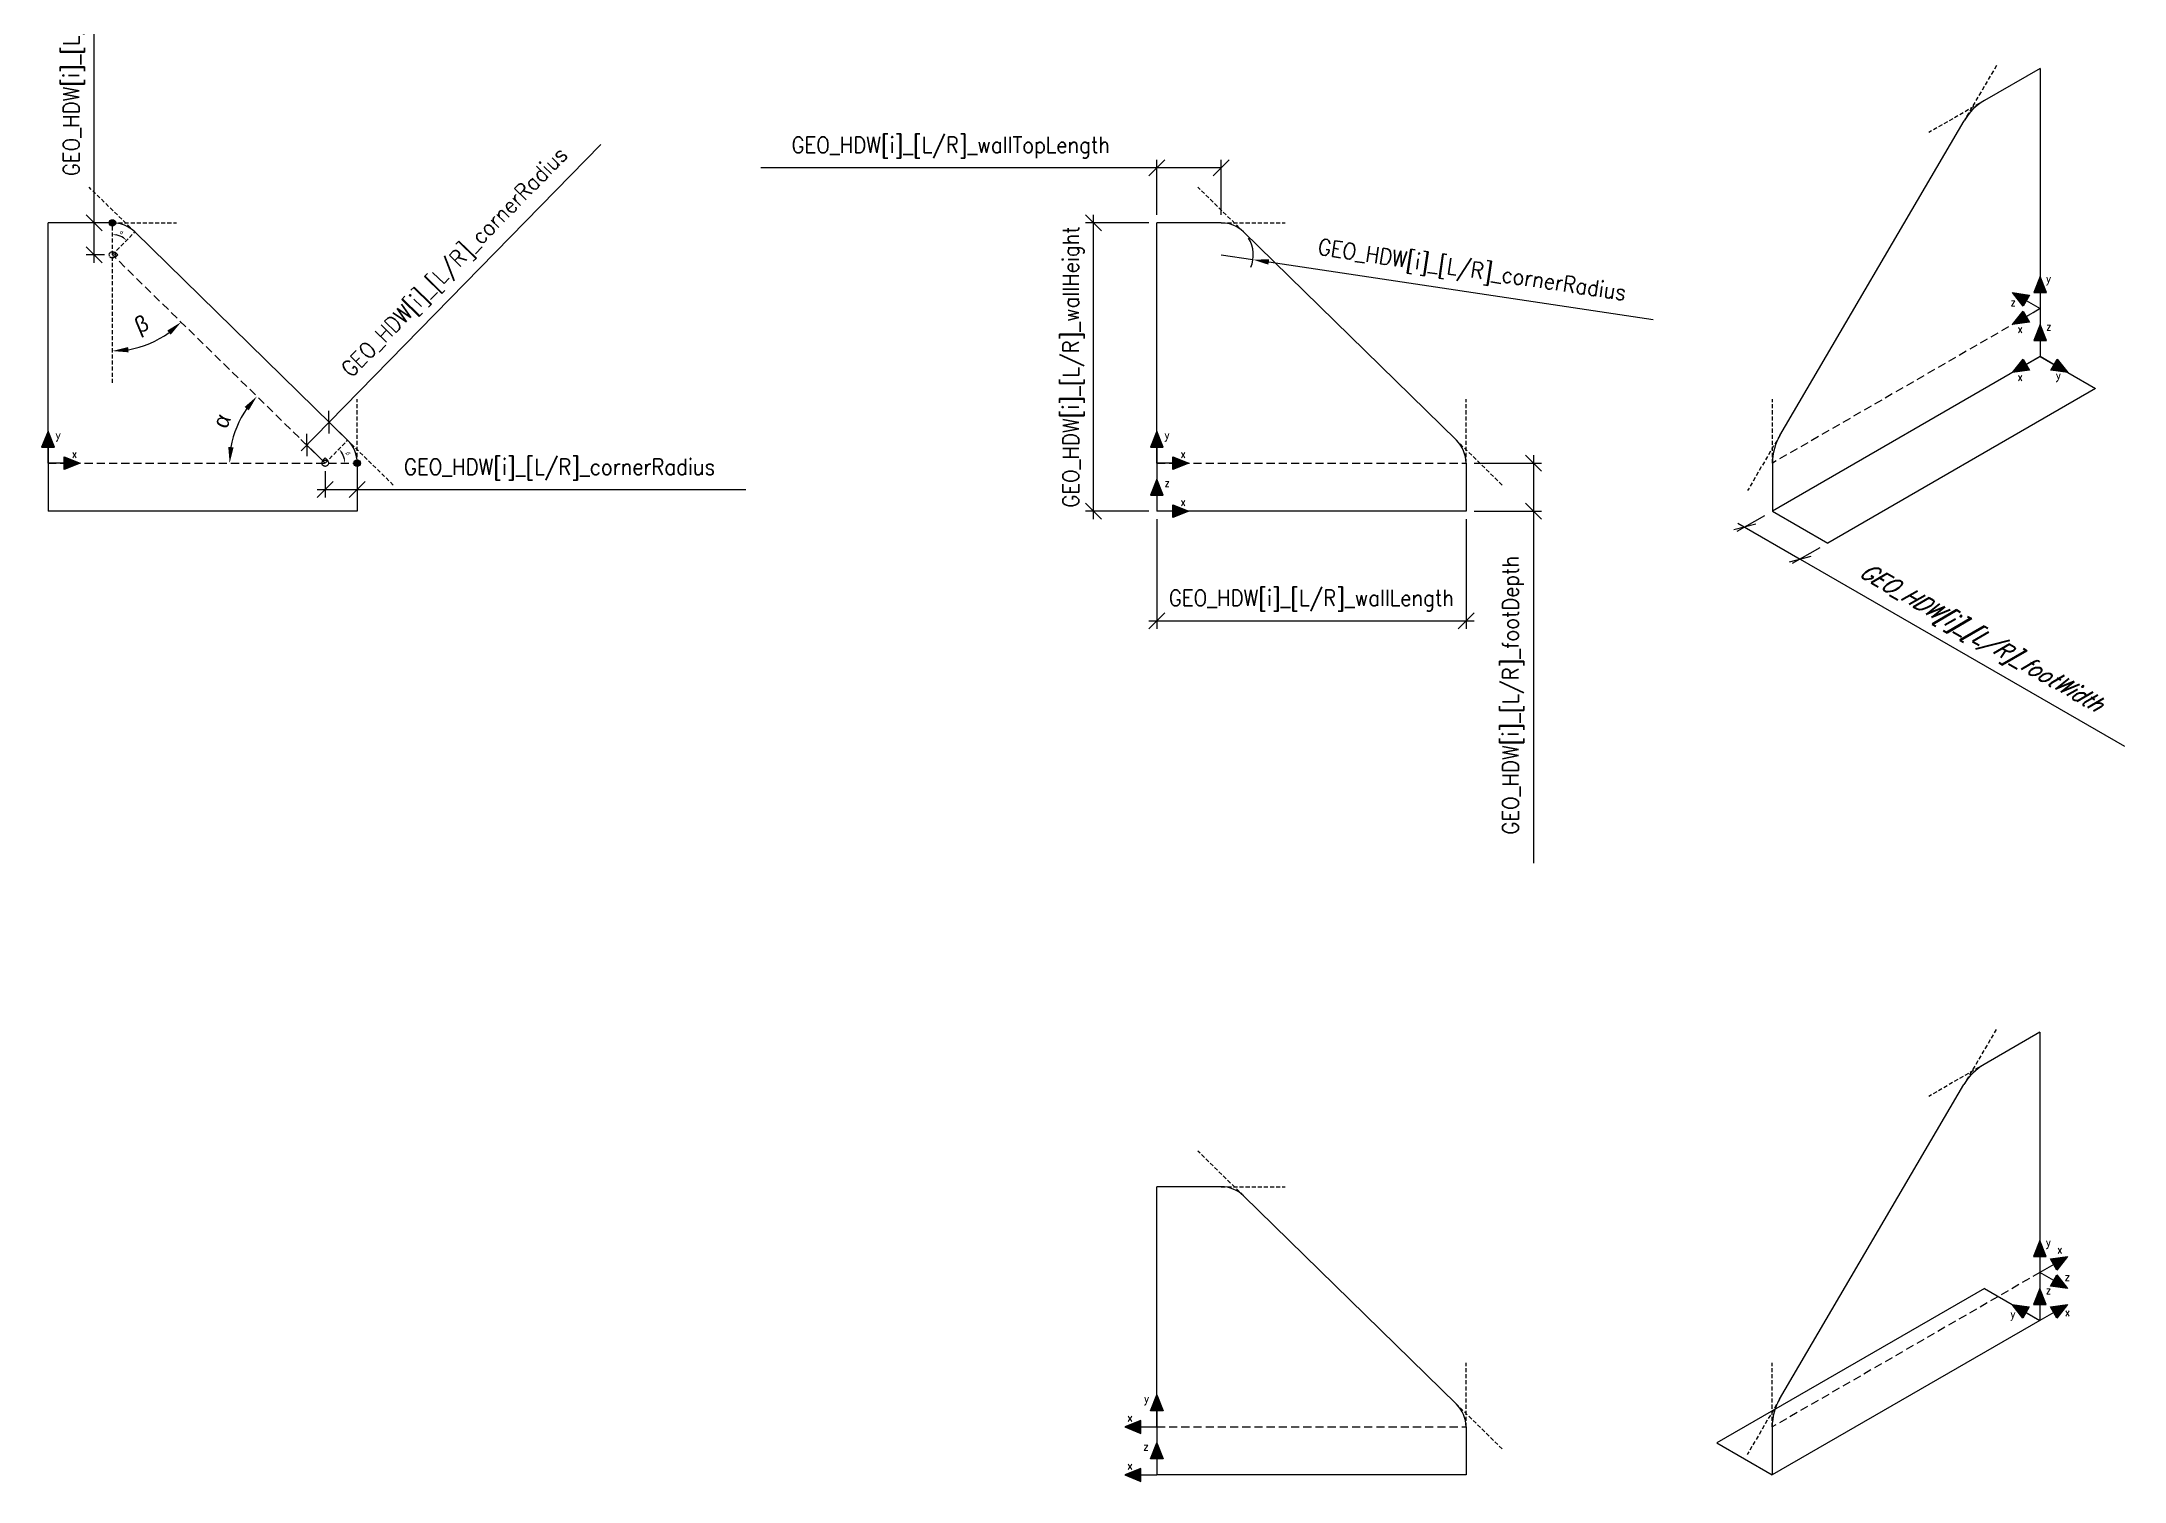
# Model space of a CAD drawing. Header units: millimetres. Extents: x 9422 to 64287, y -8120 to 6483.
# Drawn here: x 22040 to 28548, y -7898 to -3397 of the extents above; entities that cross this region are included whole.
import ezdxf
from ezdxf.enums import TextEntityAlignment as Align

# ---------------------------------------------------------------- set-up
doc = ezdxf.new("R2010")
doc.units = ezdxf.units.MM
doc.linetypes.add('DASHED', pattern=[19.049999999999997, 12.7, -6.35])
for name, color, linetype in [('02', 2, 'Continuous'), ('04', 4, 'Continuous'), ('07', 7, 'Continuous'), ('08', 8, 'Continuous'), ('Dimension_03', 3, 'Continuous'), ('Green_04_0.3mm', 106, 'Continuous')]:
    doc.layers.add(name, color=color, linetype=linetype)
doc.styles.add('Color', font='romans.shx', dxfattribs={"width": 0.9, "height": 100})
doc.styles.add('Romans', font='romans.shx', dxfattribs={"width": 0.9, "height": 50})
doc.dimstyles.new('C 1-25 (1-25)', dxfattribs={"dimscale": 25, "dimtxt": 0.18, "dimasz": 2, "dimexe": 1, "dimexo": 1, "dimgap": 1, "dimtad": 1, "dimdec": 0, "dimlfac": 0.1, "dimzin": 0, "dimdsep": 46, "dimtxsty": 'Romans', "dimblk1": 'OBLIQUE', "dimblk2": 'OBLIQUE', "dimsah": 1, "dimcen": 2, "dimdle": 1, "dimclrd": 7, "dimclre": 7, "dimclrt": 3, "dimazin": 2, "dimtfac": 1, "dimtdec": 0, "dimtmove": 0, "dimatfit": 3, "dimfxl": 1, "dimfrac": 1, "dimarcsym": 0})

# ---------------------------------------------------------------- blocks, each defined once
blk = doc.blocks.new('_Oblique')
at = {"color": 0, "linetype": 'ByBlock', "lineweight": -2}
blk.add_line((-0.5, -0.5), (0.5, 0.5), dxfattribs=at)
blk = doc.blocks.new('*D11')
at = {"layer": 'Defpoints', "color": 0, "transparency": 16777216}
for p in [(25524.94569608121, -4864.768357204098), (26490.87152237028, -4864.768357204098), (26490.87152237028, -5207.674640311398)]:
    blk.add_point(p, dxfattribs=at)
at = {"layer": 'Dimension_03', "color": 7, "linetype": 'ByBlock', "lineweight": -2, "transparency": 16777216}
for p, q in [((25524.94569608121, -4889.768357204098), (25524.94569608121, -5232.674640311398)), ((26490.87152237028, -4889.768357204098), (26490.87152237028, -5232.674640311398)), ((25499.94569608121, -5207.674640311398), (26515.87152237028, -5207.674640311398))]:
    blk.add_line(p, q, dxfattribs=at)
at = {"layer": 'Dimension_03', "color": 7, "lineweight": -2, "transparency": 16777216, "xscale": 50, "yscale": 50, "zscale": 50, "rotation": 180}
blk.add_blockref('_Oblique', (25524.94569608121, -5207.674640311398), dxfattribs=at)
at = {"layer": 'Dimension_03', "color": 7, "lineweight": -2, "transparency": 16777216, "xscale": 50, "yscale": 50, "zscale": 50}
blk.add_blockref('_Oblique', (26490.87152237028, -5207.674640311398), dxfattribs=at)
at = {"layer": 'Dimension_03', "color": 3, "transparency": 16777216, "insert": (26007.90860922575, -5144.579402216159), "char_height": 50, "attachment_point": 5, "style": 'Romans'}
blk.add_mtext('GEO_HDW{\\C7;[i]}_{\\C7;[L/R]}_wallLength', dxfattribs=at)
blk = doc.blocks.new('*D12')
at = {"layer": 'Defpoints', "color": 0, "transparency": 16777216}
for p in [(25725.9851120852, -3791.675734200766), (25524.94569608121, -3963.706869788472), (25725.9851120852, -3963.706869788472)]:
    blk.add_point(p, dxfattribs=at)
at = {"layer": 'Dimension_03', "color": 7, "linetype": 'ByBlock', "lineweight": -2, "transparency": 16777216}
for p, q in [((25524.94569608121, -3938.706869788472), (25524.94569608121, -3766.675734200766)), ((25725.9851120852, -3938.706869788472), (25725.9851120852, -3766.675734200766)), ((25524.94569608121, -3791.675734200766), (24287.08855322406, -3791.675734200766)), ((25725.9851120852, -3791.675734200766), (25499.94569608121, -3791.675734200766))]:
    blk.add_line(p, q, dxfattribs=at)
at = {"layer": 'Dimension_03', "color": 7, "lineweight": -2, "transparency": 16777216, "xscale": 50, "yscale": 50, "zscale": 50, "rotation": 180}
blk.add_blockref('_Oblique', (25524.94569608121, -3791.675734200766), dxfattribs=at)
at = {"layer": 'Dimension_03', "color": 7, "lineweight": -2, "transparency": 16777216, "xscale": 50, "yscale": 50, "zscale": 50}
blk.add_blockref('_Oblique', (25725.9851120852, -3791.675734200766), dxfattribs=at)
at = {"layer": 'Dimension_03', "color": 3, "transparency": 16777216, "insert": (24881.01712465263, -3728.580496105528), "char_height": 50, "attachment_point": 5, "style": 'Romans'}
blk.add_mtext('GEO_HDW{\\C7;[i]}_{\\C7;[L/R]}_wallTopLength', dxfattribs=at)
blk = doc.blocks.new('*D13')
at = {"layer": 'Defpoints', "color": 0, "transparency": 16777216}
for p in [(25327.03215933772, -3963.706869788472), (25524.94569608121, -3963.706869788472), (25524.94569608121, -4864.768357204098)]:
    blk.add_point(p, dxfattribs=at)
at = {"layer": 'Dimension_03', "color": 7, "linetype": 'ByBlock', "lineweight": -2, "transparency": 16777216}
for p, q in [((25499.94569608121, -3963.706869788472), (25302.03215933772, -3963.706869788472)), ((25327.03215933772, -4889.768357204098), (25327.03215933772, -3938.706869788472)), ((25499.94569608121, -4864.768357204098), (25302.03215933772, -4864.768357204098))]:
    blk.add_line(p, q, dxfattribs=at)
at = {"layer": 'Dimension_03', "color": 7, "lineweight": -2, "transparency": 16777216, "xscale": 50, "yscale": 50, "zscale": 50}
for p, rotation in [((25327.03215933772, -3963.706869788472), 90), ((25327.03215933772, -4864.768357204098), 270)]:
    blk.add_blockref('_Oblique', p, dxfattribs=dict(at, rotation=rotation))
at = {"layer": 'Dimension_03', "color": 3, "transparency": 16777216, "insert": (25263.93692124249, -4414.237613496281), "char_height": 50, "attachment_point": 5, "rotation": 90, "style": 'Romans'}
blk.add_mtext('GEO_HDW{\\C7;[i]}_{\\C7;[L/R]}_wallHeight', dxfattribs=at)
blk = doc.blocks.new('*D14')
at = {"layer": 'Defpoints', "color": 0, "transparency": 16777216}
for p in [(26490.87152237028, -4714.768357204098), (26490.87152237028, -4864.768357204098), (26701.38278818115, -4864.768357204099)]:
    blk.add_point(p, dxfattribs=at)
at = {"layer": 'Dimension_03', "color": 7, "linetype": 'ByBlock', "lineweight": -2, "transparency": 16777216}
for p, q in [((26515.87152237028, -4714.768357204098), (26726.38278818115, -4714.768357204099)), ((26701.38278818115, -4689.768357204099), (26701.38278818115, -4864.768357204099)), ((26515.87152237028, -4864.768357204098), (26726.38278818115, -4864.768357204099)), ((26701.38278818115, -4864.768357204099), (26701.38278818115, -5965.482642918384))]:
    blk.add_line(p, q, dxfattribs=at)
at = {"layer": 'Dimension_03', "color": 7, "lineweight": -2, "transparency": 16777216, "xscale": 50, "yscale": 50, "zscale": 50}
for p, rotation in [((26701.38278818115, -4714.768357204099), 90), ((26701.38278818115, -4864.768357204099), 270)]:
    blk.add_blockref('_Oblique', p, dxfattribs=dict(at, rotation=rotation))
at = {"layer": 'Dimension_03', "color": 3, "transparency": 16777216, "insert": (26638.28755008592, -5440.125500061237), "char_height": 50, "attachment_point": 5, "rotation": 90, "style": 'Romans'}
blk.add_mtext('GEO_HDW{\\C7;[i]}_{\\C7;[L/R]}_footDepth', dxfattribs=at)
blk = doc.blocks.new('*D15')
at = {"layer": 'Defpoints', "color": 0, "transparency": 16777216}
for p in [(27447.98547434103, -4864.768357204101), (27621.19055509839, -4964.76835720328), (27535.12580254674, -5014.457865256172)]:
    blk.add_point(p, dxfattribs=at)
at = {"layer": 'Dimension_03', "color": 7, "linetype": 'ByBlock', "lineweight": -2, "transparency": 16777216}
for p, q in [((27422.98547434082, -4879.202113933799), (27336.92072178918, -4928.89162198669)), ((27340.27008669472, -4901.957865257093), (27535.12580254674, -5014.457865256172)), ((27596.19055509819, -4979.202113932981), (27510.12580254654, -5028.891621985871)), ((27535.12580254674, -5014.457865256172), (28547.68553326718, -5599.059498351828))]:
    blk.add_line(p, q, dxfattribs=at)
at = {"layer": 'Dimension_03', "color": 7, "lineweight": -2, "transparency": 16777216, "xscale": 50, "yscale": 50, "zscale": 50}
for p, rotation in [((27361.92072178939, -4914.457865256989), 150.00000000027), ((27535.12580254674, -5014.457865256172), 330.0000000002701)]:
    blk.add_blockref('_Oblique', p, dxfattribs=dict(at, rotation=rotation))
at = {"layer": 'Dimension_03', "color": 3, "transparency": 16777216, "insert": (28094.60392204899, -5264.616602755446), "char_height": 50, "attachment_point": 5, "rotation": 330.00000000027006, "style": 'Romans'}
blk.add_mtext('{\\Q30;GEO_HDW\\C7;[i]\\C3;_\\C7;[L/R]\\C3;_footWidth}', dxfattribs=at)
blk = doc.blocks.new('*D16')
at = {"layer": 'Defpoints', "color": 0, "transparency": 16777216}
for p in [(25725.98511208517, -4063.706869788464), (25824.86908437125, -4078.605192678204)]:
    blk.add_point(p, dxfattribs=at)
at = {"layer": 'Dimension_03', "color": 7, "linetype": 'ByBlock', "lineweight": -2, "transparency": 16777216}
for p, q in [((25725.98511208517, -4063.706869788464), (25824.86908437125, -4078.605192678204)), ((27075.04501970234, -4266.962560641328), (25874.31107051429, -4086.054354123074))]:
    blk.add_line(p, q, dxfattribs=at)
blk.add_arc((25725.98511208517, -4063.706869788464), 100.0000000000109, 337.1080473292679, 31.27796390117516, dxfattribs=at)
at = {"layer": 'Dimension_03', "color": 7, "transparency": 16777216}
blk.add_solid([(25875.55259742177, -4077.814023099234), (25873.06954360681, -4094.294685146913), (25824.86908437125, -4078.605192678204)], dxfattribs=at)
at = {"layer": 'Dimension_03', "color": 3, "transparency": 16777216, "insert": (26508.79917047931, -4117.841960352709), "char_height": 50, "attachment_point": 5, "rotation": 351.43199220753695, "style": 'Romans'}
blk.add_mtext('GEO_HDW{\\C7;[i]}_{\\C7;[L/R]}_cornerRadius', dxfattribs=at)
blk = doc.blocks.new('*D23')
at = {"layer": 'Defpoints', "color": 0, "transparency": 16777216}
for p in [(22204.57745257085, -3963.706869788472), (22261.47527717624, -3963.706869788472), (22261.47527717624, -4063.706869788472)]:
    blk.add_point(p, dxfattribs=at)
at = {"layer": 'Dimension_03', "color": 7, "linetype": 'ByBlock', "lineweight": -2, "transparency": 16777216}
for p, q in [((22204.57745257085, -3963.706869788472), (22204.57745257085, -2749.421155502758)), ((22236.47527717624, -3963.706869788472), (22179.57745257085, -3963.706869788472)), ((22204.57745257085, -4088.706869788472), (22204.57745257085, -3963.706869788472)), ((22236.47527717624, -4063.706869788472), (22179.57745257085, -4063.706869788472))]:
    blk.add_line(p, q, dxfattribs=at)
at = {"layer": 'Dimension_03', "color": 7, "lineweight": -2, "transparency": 16777216, "xscale": 50, "yscale": 50, "zscale": 50}
for p, rotation in [((22204.57745257085, -3963.706869788472), 90), ((22204.57745257085, -4063.706869788472), 270)]:
    blk.add_blockref('_Oblique', p, dxfattribs=dict(at, rotation=rotation))
at = {"layer": 'Dimension_03', "color": 3, "transparency": 16777216, "insert": (22141.48221447561, -3331.564012645611), "char_height": 50, "attachment_point": 5, "rotation": 90, "style": 'Romans'}
blk.add_mtext('GEO_HDW{\\C7;[i]}_{\\C7;[L/R]}_cornerRadius', dxfattribs=at)
blk = doc.blocks.new('*D24')
at = {"layer": 'Defpoints', "color": 0, "transparency": 16777216}
for p in [(22938.44144549015, -4586.638143469547), (22996.32564124481, -4643.318758388001), (22926.36168746131, -4714.768357204097)]:
    blk.add_point(p, dxfattribs=at)
at = {"layer": 'Dimension_03', "color": 7, "linetype": 'ByBlock', "lineweight": -2, "transparency": 16777216}
for p, q in [((22938.44144549015, -4586.638143469547), (23788.00374143255, -3719.035872131206)), ((22850.98650326078, -4675.950141989671), (22938.44144549015, -4586.638143469547)), ((22978.46324154078, -4625.827769942127), (22920.57904578613, -4569.147155023675)), ((22908.49928775729, -4697.277368758225), (22850.61509200263, -4640.596753839774))]:
    blk.add_line(p, q, dxfattribs=at)
at = {"layer": 'Dimension_03', "color": 7, "lineweight": -2, "transparency": 16777216, "xscale": 50, "yscale": 50, "zscale": 50}
for p, rotation in [((22938.44144549015, -4586.638143469547), 45.60190877945308), ((22868.47749170666, -4658.087742285647), 225.6019087794531)]:
    blk.add_blockref('_Oblique', p, dxfattribs=dict(at, rotation=rotation))
at = {"layer": 'Dimension_03', "color": 3, "transparency": 16777216, "insert": (23335.63228741612, -4090.830684875817), "char_height": 50, "attachment_point": 5, "rotation": 45.601908779453076, "style": 'Romans'}
blk.add_mtext('GEO_HDW{\\C7;[i]}_{\\C7;[L/R]}_cornerRadius', dxfattribs=at)
blk = doc.blocks.new('*D25')
at = {"layer": 'Defpoints', "color": 0, "transparency": 16777216}
for p in [(22261.47527717624, -4063.706869788473), (22666.65574698824, -4567.242478653203), (22060.43586117223, -4714.768357204097), (22926.36168746131, -4714.768357204098), (23026.36168746131, -4714.768357204096)]:
    blk.add_point(p, dxfattribs=at)
at = {"layer": 'Dimension_03', "color": 7, "linetype": 'ByBlock', "lineweight": -2, "transparency": 16777216}
blk.add_arc((22926.36168746131, -4714.768357204095), 298.6822062982931, 145.204571930356, 170.3973368490959, dxfattribs=at)
at = {"layer": 'Dimension_03', "color": 7, "transparency": 16777216}
for points in [[(22674.66418461174, -4539.014437541347), (22687.50667279456, -4549.637444415666), (22712.95444932611, -4505.79847643004)], [(22640.16862222423, -4665.641319841789), (22623.56044031963, -4664.246303138818), (22627.67948116301, -4714.768357204097)]]:
    blk.add_solid(points, dxfattribs=at)
at = {"layer": 'Dimension_03', "color": 3, "transparency": 16777216, "insert": (22602.99086335208, -4582.809451793204), "char_height": 50, "attachment_point": 5, "rotation": 67.80095438972593, "style": 'Romans'}
blk.add_mtext('{\\fSymbol|b0|i0|c2|p18;\\W1;a}', dxfattribs=at)
blk = doc.blocks.new('*D26')
at = {"layer": 'Defpoints', "color": 0, "transparency": 16777216}
for p in [(22261.47527717624, -3963.706869788472), (22261.47527717624, -4063.706869788472), (22340.27477120791, -4353.724461410431), (22261.47527717624, -4463.706869788475), (22926.36168746131, -4714.768357204098)]:
    blk.add_point(p, dxfattribs=at)
at = {"layer": 'Dimension_03', "color": 7, "linetype": 'ByBlock', "lineweight": -2, "transparency": 16777216}
blk.add_arc((22261.47527717624, -4063.706869788472), 300.5321342383338, 279.543416415066, 306.0584923643856, dxfattribs=at)
at = {"layer": 'Dimension_03', "color": 7, "transparency": 16777216}
for points in [[(22432.92325871807, -4300.356588426722), (22443.82025079893, -4312.967430641546), (22476.20428140298, -4273.971033291525)], [(22311.9951948406, -4368.384165498932), (22310.60876517403, -4351.775264555239), (22261.47527717624, -4364.239004026806)]]:
    blk.add_solid(points, dxfattribs=at)
at = {"layer": 'Dimension_03', "color": 3, "transparency": 16777216, "insert": (22355.23235916839, -4286.73575468963), "char_height": 50, "attachment_point": 5, "rotation": 22.80095438972595, "style": 'Romans'}
blk.add_mtext('{\\fSymbol|b0|i0|c2|p18;\\W1;b}', dxfattribs=at)
blk = doc.blocks.new('*D27')
at = {"layer": 'Defpoints', "color": 0, "transparency": 16777216}
for p in [(22926.36168746131, -4714.768357204098), (23026.36168746131, -4714.768357204098), (23026.36168746131, -4797.580950214084)]:
    blk.add_point(p, dxfattribs=at)
at = {"layer": 'Dimension_03', "color": 7, "linetype": 'ByBlock', "lineweight": -2, "transparency": 16777216}
for p, q in [((22926.36168746131, -4739.768357204098), (22926.36168746131, -4822.580950214084)), ((23026.36168746131, -4739.768357204098), (23026.36168746131, -4822.580950214084)), ((22901.36168746131, -4797.580950214084), (23026.36168746131, -4797.580950214084)), ((23026.36168746131, -4797.580950214084), (24240.64740174703, -4797.580950214084))]:
    blk.add_line(p, q, dxfattribs=at)
at = {"layer": 'Dimension_03', "color": 7, "lineweight": -2, "transparency": 16777216, "xscale": 50, "yscale": 50, "zscale": 50, "rotation": 180}
blk.add_blockref('_Oblique', (22926.36168746131, -4797.580950214084), dxfattribs=at)
at = {"layer": 'Dimension_03', "color": 7, "lineweight": -2, "transparency": 16777216, "xscale": 50, "yscale": 50, "zscale": 50}
blk.add_blockref('_Oblique', (23026.36168746131, -4797.580950214084), dxfattribs=at)
at = {"layer": 'Dimension_03', "color": 3, "transparency": 16777216, "insert": (23658.50454460417, -4734.485712118845), "char_height": 50, "attachment_point": 5, "style": 'Romans'}
blk.add_mtext('GEO_HDW{\\C7;[i]}_{\\C7;[L/R]}_cornerRadius', dxfattribs=at)
blk = doc.blocks.new('*D28')
at = {"layer": 'Defpoints', "color": 0, "transparency": 16777216}
for p in [(22996.32564124481, -4643.318758387997), (22060.43586117225, -4714.768357204098), (22926.36168746132, -4714.768357204098), (22985.56557605335, -4698.682310700267), (23026.36168746131, -4714.768357204099)]:
    blk.add_point(p, dxfattribs=at)
at = {"layer": 'Dimension_03', "color": 7, "linetype": 'ByBlock', "lineweight": -2, "transparency": 16777216}
blk.add_arc((22926.36168746132, -4714.768357204098), 61.35031635241165, 11.6941839427346, 33.90772483671996, dxfattribs=at)
at = {"layer": 'Dimension_03', "color": 7, "transparency": 16777216}
for points in [[(22975.67694806805, -4681.875952441948), (22978.88023170245, -4679.211353960245), (22969.28479444014, -4670.933802297892)], [(22988.5110736507, -4702.121153356076), (22984.36608484394, -4702.545628211544), (22987.71200381373, -4714.768357204097)]]:
    blk.add_solid(points, dxfattribs=at)
at = {"layer": 'Dimension_03', "color": 3, "transparency": 16777216, "insert": (22996.42255631579, -4685.316106530197), "char_height": 50, "attachment_point": 5, "rotation": 292.80095438972654, "style": 'Romans'}
blk.add_mtext('{\\fSymbol|b0|i0|c2|p18;\\H0.25x;\\W1;b}', dxfattribs=at)
blk = doc.blocks.new('*D30')
at = {"layer": 'Defpoints', "color": 0, "transparency": 16777216}
for p in [(22261.47527717623, -3963.706869788471), (22292.81487924589, -4008.536340322727), (22331.43923095973, -3992.257270972374), (22261.47527717623, -4063.70686978847), (22261.47527717623, -4463.70686978847)]:
    blk.add_point(p, dxfattribs=at)
at = {"layer": 'Dimension_03', "color": 7, "linetype": 'ByBlock', "lineweight": -2, "transparency": 16777216}
blk.add_arc((22261.47527717623, -4063.706869788471), 63.45043718852558, 56.90774892142497, 78.69415985802775, dxfattribs=at)
at = {"layer": 'Dimension_03', "color": 7, "transparency": 16777216}
for points in [[(22273.7092750739, -4003.560910352576), (22274.11970040461, -3999.414506831567), (22261.47527717624, -4000.256432599947)], [(22297.42236661243, -4008.923695962681), (22294.81462602155, -4012.17343443243), (22305.86771172623, -4018.37178697021)]]:
    blk.add_solid(points, dxfattribs=at)
at = {"layer": 'Dimension_03', "color": 3, "transparency": 16777216, "insert": (22290.22575972339, -3993.252608244963), "char_height": 50, "attachment_point": 5, "rotation": 337.80095438972654, "style": 'Romans'}
blk.add_mtext('{\\fSymbol|b0|i0|c2|p18;\\H0.25x;\\W1;a}', dxfattribs=at)

msp = doc.modelspace()

# ---------------------------------------------------------------- hatches: boundary and pattern name
at = {"layer": '02'}
h = msp.add_hatch(color=256, dxfattribs=at)
h.dxf.hatch_style = 1
edge = h.paths.add_edge_path()
edge.add_arc((22261.47527717624, -3963.706869788472), 10, 0, 360)
h = msp.add_hatch(color=256, dxfattribs=at)
h.dxf.hatch_style = 1
edge = h.paths.add_edge_path()
edge.add_arc((23026.36168746131, -4714.768357204098), 10, 0, 360)
at = {"layer": 'Green_04_0.3mm', "transparency": 33554559}
h = msp.add_hatch(color=256, dxfattribs=at)
h.dxf.hatch_style = 1
h.paths.add_polyline_path([(28304.5017780811, -4181.805444063524), (28284.50177808112, -4131.805444063531), (28264.50177808112, -4181.805444063531)])
h = msp.add_hatch(color=256, dxfattribs=at)
h.dxf.hatch_style = 1
h.paths.add_polyline_path([(28231.20050789185, -4224.125952139459), (28197.89923770244, -4181.805444063926), (28251.2005078917, -4189.48493598799)])
h = msp.add_hatch(color=256, dxfattribs=at)
h.dxf.hatch_style = 1
h.paths.add_polyline_path([(28251.20050789169, -4274.125952139055), (28197.89923770244, -4281.805444063106), (28231.20050789186, -4239.484935987573)])
h = msp.add_hatch(color=256, dxfattribs=at)
h.dxf.hatch_style = 1
h.paths.add_polyline_path([(28304.5017780811, -4331.805444063512), (28284.50177808112, -4281.80544406352), (28264.50177808112, -4331.80544406352)])
h = msp.add_hatch(color=256, dxfattribs=at)
h.dxf.hatch_style = 1
h.paths.add_polyline_path([(28251.20050789169, -4424.125952139043), (28197.89923770244, -4431.805444063094), (28231.20050789186, -4389.484935987562)])
h = msp.add_hatch(color=256, dxfattribs=at)
h.dxf.hatch_style = 1
h.paths.add_polyline_path([(28337.80304827038, -4389.484935987567), (28371.10431845979, -4431.805444063099), (28317.80304827053, -4424.125952139036)])
h = msp.add_hatch(color=256, dxfattribs=at)
h.dxf.hatch_style = 1
h.paths.add_polyline_path([(22080.43586117221, -4664.768357204087), (22060.43586117222, -4614.768357204098), (22040.43586117223, -4664.768357204101)])
h = msp.add_hatch(color=256, dxfattribs=at)
h.dxf.hatch_style = 1
h.paths.add_polyline_path([(25544.94569608118, -4664.768357204087), (25524.94569608119, -4614.768357204098), (25504.94569608119, -4664.768357204101)])
h = msp.add_hatch(color=256, dxfattribs=at)
h.dxf.hatch_style = 1
h.paths.add_polyline_path([(22110.43586117225, -4694.768357204091), (22160.43586117223, -4714.768357204091), (22110.43586117223, -4734.768357204094)])
h = msp.add_hatch(color=256, dxfattribs=at)
h.dxf.hatch_style = 1
h.paths.add_polyline_path([(25574.94569608121, -4694.768357204091), (25624.9456960812, -4714.768357204091), (25574.9456960812, -4734.768357204094)])
h = msp.add_hatch(color=256, dxfattribs=at)
h.dxf.hatch_style = 1
h.paths.add_polyline_path([(25544.94569608118, -4814.768357204089), (25524.94569608119, -4764.7683572041), (25504.94569608119, -4814.768357204103)])
h = msp.add_hatch(color=256, dxfattribs=at)
h.dxf.hatch_style = 1
h.paths.add_polyline_path([(25574.94569608121, -4844.768357204092), (25624.9456960812, -4864.768357204092), (25574.9456960812, -4884.768357204096)])
h = msp.add_hatch(color=256, dxfattribs=at)
h.dxf.hatch_style = 1
h.paths.add_polyline_path([(28303.92799292624, -7194.565263465091), (28283.92799292626, -7144.565263465098), (28263.92799292626, -7194.565263465098)])
h = msp.add_hatch(color=256, dxfattribs=at)
h.dxf.hatch_style = 1
h.paths.add_polyline_path([(28317.22926311569, -7202.244755389544), (28370.53053330494, -7194.565263465493), (28337.22926311552, -7236.885771541025)])
h = msp.add_hatch(color=256, dxfattribs=at)
h.dxf.hatch_style = 1
h.paths.add_polyline_path([(28337.22926311552, -7252.244755389128), (28370.53053330493, -7294.56526346466), (28317.22926311567, -7286.885771540597)])
h = msp.add_hatch(color=256, dxfattribs=at)
h.dxf.hatch_style = 1
h.paths.add_polyline_path([(28230.62672273699, -7386.885771541026), (28197.32545254758, -7344.565263465493), (28250.62672273684, -7352.244755389557)])
h = msp.add_hatch(color=256, dxfattribs=at)
h.dxf.hatch_style = 1
h.paths.add_polyline_path([(28303.92799292624, -7344.565263465079), (28283.92799292626, -7294.565263465086), (28263.92799292626, -7344.565263465086)])
h = msp.add_hatch(color=256, dxfattribs=at)
h.dxf.hatch_style = 1
h.paths.add_polyline_path([(28317.22926311569, -7352.244755389533), (28370.53053330494, -7344.565263465481), (28337.22926311551, -7386.885771541013)])
h = msp.add_hatch(color=256, dxfattribs=at)
h.dxf.hatch_style = 1
h.paths.add_polyline_path([(25504.94569608124, -7677.528176605653), (25524.94569608123, -7627.528176605664), (25544.94569608122, -7677.528176605668)])
h = msp.add_hatch(color=256, dxfattribs=at)
h.dxf.hatch_style = 1
h.paths.add_polyline_path([(25474.94569608121, -7707.528176605657), (25424.94569608122, -7727.528176605657), (25474.94569608122, -7747.528176605661)])
h = msp.add_hatch(color=256, dxfattribs=at)
h.dxf.hatch_style = 1
h.paths.add_polyline_path([(25504.94569608124, -7827.528176605655), (25524.94569608123, -7777.528176605666), (25544.94569608122, -7827.52817660567)])
h = msp.add_hatch(color=256, dxfattribs=at)
h.dxf.hatch_style = 1
h.paths.add_polyline_path([(25474.94569608121, -7857.528176605659), (25424.94569608122, -7877.528176605659), (25474.94569608122, -7897.528176605662)])

# ---------------------------------------------------------------- linework, layer by layer
at = {"layer": '02'}
for centre in [(22261.47527717624, -3963.706869788472), (23026.36168746131, -4714.768357204098)]:
    msp.add_circle(centre, 10, dxfattribs=at)
at = {"layer": '02', "linetype": 'DASHED', "ltscale": 0.2}
for centre in [(22261.47527717624, -4063.706869788472), (22926.36168746131, -4714.768357204098)]:
    msp.add_circle(centre, 10, dxfattribs=at)
at = {"layer": '04'}
for p, q in [((28284.50177808112, -3480.743956647893), (28110.39653665919, -3581.26366464907)), ((28284.50177808112, -3480.743956647894), (28284.50177808112, -4381.80544406352)), ((27471.19055509738, -4628.166191313405), (28046.99981363082, -3644.660698998605)), ((22060.43586117227, -4714.768357204098), (22060.43586117224, -3963.706869788472)), ((22261.47527717624, -3963.706869788472), (22060.43586117224, -3963.706869788472)), ((25524.94569608123, -4714.768357204098), (25524.94569608121, -3963.706869788472)), ((25725.9851120852, -3963.706869788472), (25524.94569608121, -3963.706869788472)), ((22331.43923095973, -3992.257270972374), (22996.32564124481, -4643.318758387999)), ((25795.9490658687, -3992.257270972374), (26460.83547615377, -4643.318758387999)), ((28284.50177808112, -4381.80544406352), (27447.98547434103, -4864.768357204098)), ((28284.50177808112, -4381.80544406352), (28457.70685883848, -4481.805444062705)), ((28457.70685883848, -4481.805444062705), (27621.19055509839, -4964.768357203283)), ((22060.43586117224, -4714.768357204098), (22060.43586117224, -4864.7683572041)), ((23026.36168746131, -4714.768357204098), (23026.36168746131, -4864.768357204098)), ((25524.94569608121, -4714.768357204098), (25524.94569608121, -4864.7683572041)), ((26490.87152237028, -4714.768357204098), (26490.87152237028, -4864.768357204098)), ((27447.98547434103, -4714.768357204098), (27447.98547434103, -4864.768357204098)), ((23026.36168746131, -4864.768357204098), (22060.43586117224, -4864.768357204098)), ((26490.87152237028, -4864.768357204098), (25524.94569608121, -4864.768357204098)), ((27447.98547434103, -4864.768357204098), (27621.19055509839, -4964.768357203283)), ((28283.92799292626, -6493.50377604946), (28109.82275150433, -6594.023484050636)), ((28283.92799292626, -6493.503776049461), (28283.92799292626, -7394.565263465086)), ((27470.61676994252, -7640.926010714971), (28046.42602847595, -6657.420518400171)), ((25524.94569608123, -7727.528176605664), (25524.94569608121, -6976.466689190039)), ((25725.9851120852, -6976.466689190039), (25524.94569608121, -6976.466689190039)), ((25795.9490658687, -7005.01709037394), (26460.83547615377, -7656.078577789565)), ((28110.7229121689, -7294.565263465901), (27274.2066084288, -7777.528176606479)), ((28110.7229121689, -7294.565263465901), (28283.92799292626, -7394.565263465086)), ((28283.92799292626, -7394.565263465086), (27447.41168918616, -7877.528176605664)), ((25524.94569608121, -7727.528176605664), (25524.94569608121, -7877.528176605666)), ((26490.87152237028, -7727.528176605664), (26490.87152237028, -7877.528176605664)), ((27447.41168918616, -7727.528176605664), (27447.41168918616, -7877.528176605664)), ((27274.2066084288, -7777.528176606479), (27447.41168918616, -7877.528176605664)), ((26490.87152237028, -7877.528176605664), (25524.94569608121, -7877.528176605664))]:
    msp.add_line(p, q, dxfattribs=at)
at = {"layer": '04', "ltscale": 5}
for centre, start, end in [((28196.99981362859, -3731.263239376194), 119.9999999997581, 149.9999999998039), ((27621.19055509515, -4714.768731690993), 149.3049352767644, 180), ((28196.42602847372, -6744.023058777761), 119.9999999997573, 149.9999999998128), ((27620.61676994029, -7727.52855109256), 149.3049352767626, 180)]:
    msp.add_arc(centre, 173.2050807545285, start, end, dxfattribs=at)
at = {"layer": '04'}
for centre, start, end in [((22261.47527717624, -4063.706869788472), 45.60190877944193, 90), ((25725.9851120852, -4063.706869788472), 45.60190877944419, 90), ((22926.36168746131, -4714.768357204098), 0, 45.60190877944193), ((26390.87152237028, -4714.768357204098), 0, 45.60190877944419), ((25725.9851120852, -7076.466689190039), 45.60190877946972, 90), ((26390.87152237028, -7727.528176605664), 0, 45.60190877946972)]:
    msp.add_arc(centre, 100, start, end, dxfattribs=at)
at = {"layer": '07', "linetype": 'DASHED', "ltscale": 2}
for p, q in [((28284.50177808112, -4231.805444063519), (27447.98547434102, -4714.768357204097)), ((22060.43586117224, -4714.768357204098), (23026.36168746131, -4714.768357204098)), ((25524.94569608121, -4714.768357204098), (26490.87152237028, -4714.768357204098)), ((28283.92799292626, -7244.565263465085), (27447.41168918616, -7727.528176605663)), ((25524.94569608121, -7727.528176605664), (26490.87152237028, -7727.528176605664))]:
    msp.add_line(p, q, dxfattribs=at)
at = {"layer": '08', "linetype": 'DASHED'}
for p, q in [((28148.04855759042, -3472.065359130499), (28046.99981363082, -3644.660698998605)), ((28110.39653665919, -3581.26366464907), (27937.19145590184, -3681.263664648252)), ((22331.43923095973, -3992.257270972374), (22188.54003332754, -3852.329363405385)), ((25795.9490658687, -3992.257270972374), (25653.04986823651, -3852.329363405385)), ((22261.47527717624, -3963.706869788472), (22461.47527717624, -3963.706869788472)), ((22261.47527717624, -4463.706869788472), (22261.47527717624, -3963.706869788472)), ((25725.9851120852, -3963.706869788472), (25925.9851120852, -3963.706869788472)), ((22261.47527717624, -4063.706869788472), (22331.43923095973, -3992.257270972374)), ((23026.36168746131, -4714.768357204098), (23026.36168746131, -4514.768357204098)), ((26490.87152237028, -4714.768357204098), (26490.87152237028, -4514.768357204098)), ((27447.98547434102, -4714.768357204097), (27447.98547434102, -4514.768357204097)), ((22926.36168746131, -4714.768357204098), (22996.32564124481, -4643.318758387999)), ((23139.224838877, -4783.246665954987), (22996.32564124481, -4643.318758387999)), ((26603.73467378597, -4783.246665954987), (26460.83547615377, -4643.318758387999)), ((27471.19055509738, -4628.166191313405), (27370.14181113778, -4800.761531181511)), ((28147.47477243555, -6484.825178532065), (28046.42602847595, -6657.420518400171)), ((28109.82275150433, -6594.023484050636), (27936.61767074697, -6694.023484049819)), ((25795.9490658687, -7005.01709037394), (25653.04986823651, -6865.089182806952)), ((25725.9851120852, -6976.466689190039), (25925.9851120852, -6976.466689190039)), ((26490.87152237028, -7727.528176605664), (26490.87152237028, -7527.528176605664)), ((27447.41168918616, -7727.528176605663), (27447.41168918616, -7527.528176605663)), ((26603.73467378597, -7796.006485356554), (26460.83547615377, -7656.078577789565)), ((27470.61676994252, -7640.926010714971), (27369.56802598292, -7813.521350583077))]:
    msp.add_line(p, q, dxfattribs=at)
at = {"layer": '08', "linetype": 'DASHED', "ltscale": 2}
msp.add_line((22926.36168746131, -4714.768357204098), (22261.47527717624, -4063.706869788472), dxfattribs=at)
at = {"layer": '08', "ltscale": 2}
for p, q in [((22278.44490348819, -4063.52859238456), (22269.87095163026, -4055.132917930541)), ((22934.75736191533, -4706.194405346167), (22926.1834100574, -4697.798730892147))]:
    msp.add_line(p, q, dxfattribs=at)
at = {"layer": '08'}
for p, q in [((22270.04922903417, -4072.102544242492), (22278.44490348819, -4063.52859238456)), ((22917.78773560338, -4706.372682750079), (22926.1834100574, -4697.798730892147))]:
    msp.add_line(p, q, dxfattribs=at)
for centre in [(22269.96009033221, -4063.617731086516), (22926.27254875936, -4706.283544048123)]:
    msp.add_circle(centre, 1, dxfattribs=at)
at = {"layer": 'Green_04_0.3mm'}
for p, q in [((28241.20050789178, -4206.805444063733), (28284.50177808112, -4231.805444063519)), ((28284.50177808111, -4181.805444063513), (28284.50177808112, -4231.805444063531)), ((28241.20050789179, -4256.805444063322), (28284.50177808112, -4231.805444063519)), ((28284.5017780811, -4331.805444063501), (28284.50177808112, -4381.80544406352)), ((28241.20050789178, -4406.80544406331), (28284.50177808111, -4381.805444063507)), ((28327.80304827046, -4406.805444063292), (28284.50177808111, -4381.805444063507)), ((22060.43586117221, -4664.76835720408), (22060.43586117224, -4714.768357204098)), ((25524.94569608118, -4664.76835720408), (25524.94569608121, -4714.768357204098)), ((22110.43586117223, -4714.76835720408), (22060.43586117224, -4714.768357204098)), ((25574.9456960812, -4714.76835720408), (25524.94569608121, -4714.768357204098)), ((25524.94569608118, -4814.768357204081), (25524.94569608121, -4864.7683572041)), ((25574.9456960812, -4864.768357204081), (25524.94569608121, -4864.7683572041)), ((28283.92799292624, -7194.56526346508), (28283.92799292626, -7244.565263465098)), ((28327.22926311559, -7219.565263465276), (28283.92799292626, -7244.565263465081)), ((28327.2292631156, -7269.565263464853), (28283.92799292626, -7244.565263465068)), ((28283.92799292624, -7344.565263465068), (28283.92799292626, -7394.565263465086)), ((28240.62672273692, -7369.565263465301), (28283.92799292626, -7394.565263465086)), ((28327.22926311559, -7369.565263465264), (28283.92799292626, -7394.565263465069)), ((25524.94569608124, -7677.528176605646), (25524.94569608121, -7727.528176605664)), ((25474.94569608122, -7727.528176605646), (25524.94569608121, -7727.528176605664)), ((25524.94569608124, -7827.528176605648), (25524.94569608121, -7877.528176605666)), ((25474.94569608122, -7877.528176605648), (25524.94569608121, -7877.528176605666))]:
    msp.add_line(p, q, dxfattribs=at)
for points in [[(28304.5017780811, -4181.805444063524), (28284.50177808112, -4131.805444063531), (28264.50177808112, -4181.805444063531)], [(28231.20050789185, -4224.125952139459), (28197.89923770244, -4181.805444063926), (28251.2005078917, -4189.48493598799)], [(28251.20050789169, -4274.125952139055), (28197.89923770244, -4281.805444063106), (28231.20050789186, -4239.484935987573)], [(28304.5017780811, -4331.805444063512), (28284.50177808112, -4281.80544406352), (28264.50177808112, -4331.80544406352)], [(28251.20050789169, -4424.125952139043), (28197.89923770244, -4431.805444063094), (28231.20050789186, -4389.484935987562)], [(28337.80304827038, -4389.484935987567), (28371.10431845979, -4431.805444063099), (28317.80304827053, -4424.125952139036)], [(22080.43586117221, -4664.768357204087), (22060.43586117222, -4614.768357204098), (22040.43586117223, -4664.768357204101)], [(25544.94569608118, -4664.768357204087), (25524.94569608119, -4614.768357204098), (25504.94569608119, -4664.768357204101)], [(22110.43586117225, -4694.768357204091), (22160.43586117223, -4714.768357204091), (22110.43586117223, -4734.768357204094)], [(25574.94569608121, -4694.768357204091), (25624.9456960812, -4714.768357204091), (25574.9456960812, -4734.768357204094)], [(25544.94569608118, -4814.768357204089), (25524.94569608119, -4764.7683572041), (25504.94569608119, -4814.768357204103)], [(25574.94569608121, -4844.768357204092), (25624.9456960812, -4864.768357204092), (25574.9456960812, -4884.768357204096)], [(28303.92799292624, -7194.565263465091), (28283.92799292626, -7144.565263465098), (28263.92799292626, -7194.565263465098)], [(28317.22926311569, -7202.244755389544), (28370.53053330494, -7194.565263465493), (28337.22926311552, -7236.885771541025)], [(28337.22926311552, -7252.244755389128), (28370.53053330493, -7294.56526346466), (28317.22926311567, -7286.885771540597)], [(28230.62672273699, -7386.885771541026), (28197.32545254758, -7344.565263465493), (28250.62672273684, -7352.244755389557)], [(28303.92799292624, -7344.565263465079), (28283.92799292626, -7294.565263465086), (28263.92799292626, -7344.565263465086)], [(28317.22926311569, -7352.244755389533), (28370.53053330494, -7344.565263465481), (28337.22926311551, -7386.885771541013)], [(25504.94569608124, -7677.528176605653), (25524.94569608123, -7627.528176605664), (25544.94569608122, -7677.528176605668)], [(25474.94569608121, -7707.528176605657), (25424.94569608122, -7727.528176605657), (25474.94569608122, -7747.528176605661)], [(25504.94569608124, -7827.528176605655), (25524.94569608123, -7777.528176605666), (25544.94569608122, -7827.52817660567)], [(25474.94569608121, -7857.528176605659), (25424.94569608122, -7877.528176605659), (25474.94569608122, -7897.528176605662)]]:
    msp.add_lwpolyline(points, close=True, dxfattribs=at)

# ---------------------------------------------------------------- texts
at = {"layer": 'Green_04_0.3mm', "ltscale": 5, "style": 'Color', "width": 0.9}
for s, p in [('y', (28303.34494070309, -4137.579182164725)), ('z', (28192.37307005567, -4211.133873518133)), ('x', (28214.17013109059, -4294.903495596218)), ('z', (28303.34494070308, -4287.579182164714)), ('x', (28214.17013109058, -4444.903495596206)), ('y', (28334.05157730373, -4439.3145988517)), ('y', (22084.36810644796, -4626.192794491853)), ('x', (22134.49271469834, -4685.318230190328)), ('y', (25548.87794135693, -4626.192794491853)), ('x', (25599.00254960731, -4685.318230190328)), ('z', (25548.87794135693, -4776.192794491854)), ('x', (25599.00254960731, -4835.31823019033)), ('y', (28302.77115554822, -7150.339001566292)), ('z', (28361.28906425825, -7258.36382360832)), ('z', (28302.77115554822, -7300.33900156628)), ('y', (28191.79928490082, -7373.8936929197)), ('y', (25484.94202223406, -7638.952613893419)), ('x', (25432.67455684082, -7698.078049591894)), ('z', (25482.7991650912, -7788.952613893421)), ('x', (25432.67455684082, -7848.078049591896))]:
    msp.add_text(s, height=25, dxfattribs=at).set_placement(p, align=Align.MIDDLE_LEFT)
for p in [(28354.25963991679, -7181.46721193238), (28377.94658825838, -7377.17712139384)]:
    msp.add_text('x', height=25, rotation=180, dxfattribs=at).set_placement(p, align=Align.MIDDLE_LEFT)

# ---------------------------------------------------------------- dimensions: what is measured, and where the dimension line sits
at = {"layer": 'Dimension_03'}
for base, p1, p2, text, picture, middle in [((22204.57745257085, -3963.706869788472), (22261.47527717624, -4063.706869788472), (22261.47527717624, -3963.706869788472), 'GEO_HDW{\\C7;[i]}_{\\C7;[L/R]}_cornerRadius', '*D23', (22141.48221447561, -3331.564012645611)), ((26701.38278818115, -4864.768357204099), (26490.87152237028, -4714.768357204098), (26490.87152237028, -4864.768357204098), 'GEO_HDW{\\C7;[i]}_{\\C7;[L/R]}_footDepth', '*D14', (26638.28755008592, -5440.125500061237))]:
    dim = msp.add_linear_dim(base=base, p1=p1, p2=p2, angle=90, text=text, dimstyle='C 1-25 (1-25)', dxfattribs=at)
    dim.commit()
    dim.dimension.update_dxf_attribs({"geometry": picture, "text_midpoint": middle})
for p1, p2, distance, text, picture, middle in [((22926.36168746131, -4714.768357204098), (22996.32564124481, -4643.318758387999), 81.01402487037531, 'GEO_HDW{\\C7;[i]}_{\\C7;[L/R]}_cornerRadius', '*D24', (23335.63228741612, -4090.830684875817)), ((27447.98547434103, -4864.768357204098), (27621.19055509839, -4964.768357203283), -86.06475255094472, '{\\Q30;GEO_HDW\\C7;[i]\\C3;_\\C7;[L/R]\\C3;_footWidth}', '*D15', (28094.60392204899, -5264.616602755446))]:
    dim = msp.add_aligned_dim(p1=p1, p2=p2, distance=distance, text=text, dimstyle='C 1-25 (1-25)', dxfattribs=at)
    dim.commit()
    dim.dimension.update_dxf_attribs({"geometry": picture, "text_midpoint": middle})
for base, p1, p2, text, picture, middle in [((25725.9851120852, -3791.675734200766), (25524.94569608121, -3963.706869788472), (25725.9851120852, -3963.706869788472), 'GEO_HDW{\\C7;[i]}_{\\C7;[L/R]}_wallTopLength', '*D12', (24881.01712465263, -3791.675734200766)), ((26490.87152237028, -5207.674640311398), (25524.94569608121, -4864.768357204098), (26490.87152237028, -4864.768357204098), 'GEO_HDW{\\C7;[i]}_{\\C7;[L/R]}_wallLength', '*D11', (26007.90860922575, -5207.674640311398))]:
    dim = msp.add_linear_dim(base=base, p1=p1, p2=p2, text=text, dimstyle='C 1-25 (1-25)', dxfattribs=at)
    dim.commit()
    dim.dimension.update_dxf_attribs({"geometry": picture, "text_midpoint": middle, "dimtype": 160})
for base, line1, line2, text, override, picture, middle in [((22292.81487924589, -4008.536340322727), ((22261.47527717624, -4463.706869788472), (22261.47527717624, -3963.706869788472)), ((22261.47527717624, -4063.706869788472), (22331.43923095973, -3992.257270972374)), '{\\fSymbol|b0|i0|c2|p18;\\H0.25x;\\W1;a}', {"dimscale": 12.5, "dimtxt": 0.09, "dimasz": 1, "dimexe": 0.5, "dimexo": 0.5, "dimgap": 0.5}, '*D30', (22290.22575972339, -3993.252608244963)), ((22985.56557605335, -4698.682310700267), ((22060.43586117224, -4714.768357204098), (23026.36168746131, -4714.768357204098)), ((22926.36168746131, -4714.768357204098), (22996.32564124481, -4643.318758387999)), '{\\fSymbol|b0|i0|c2|p18;\\H0.25x;\\W1;b}', {"dimscale": 12.5, "dimtxt": 0.09, "dimasz": 1, "dimexe": 0.5, "dimexo": 0.5, "dimgap": 0.5, "dimlwd": 65534}, '*D28', (22996.42255631579, -4685.316106530195))]:
    dim = msp.add_angular_dim_2l(base=base, line1=line1, line2=line2, text=text, dimstyle='C 1-25 (1-25)', override=override, dxfattribs=at)
    dim.commit()
    dim.dimension.update_dxf_attribs({"geometry": picture, "text_midpoint": middle})
for base, line1, line2, text, picture, middle in [((22340.27477120791, -4353.724461410431), ((22926.36168746131, -4714.768357204098), (22261.47527717624, -4063.706869788472)), ((22261.47527717624, -4463.706869788472), (22261.47527717624, -3963.706869788472)), '{\\fSymbol|b0|i0|c2|p18;\\W1;b}', '*D26', (22355.23235916839, -4286.73575468963)), ((22666.65574698824, -4567.242478653203), ((22060.43586117224, -4714.768357204098), (23026.36168746131, -4714.768357204098)), ((22926.36168746131, -4714.768357204098), (22261.47527717624, -4063.706869788472)), '{\\fSymbol|b0|i0|c2|p18;\\W1;a}', '*D25', (22602.99086335208, -4582.809451793204))]:
    dim = msp.add_angular_dim_2l(base=base, line1=line1, line2=line2, text=text, dimstyle='C 1-25 (1-25)', dxfattribs=at)
    dim.commit()
    dim.dimension.update_dxf_attribs({"geometry": picture, "text_midpoint": middle})
dim = msp.add_linear_dim(base=(25327.03215933772, -3963.706869788472), p1=(25524.94569608121, -4864.768357204098), p2=(25524.94569608121, -3963.706869788472), angle=90, text='GEO_HDW{\\C7;[i]}_{\\C7;[L/R]}_wallHeight', dimstyle='C 1-25 (1-25)', dxfattribs=at)
dim.commit()
dim.dimension.update_dxf_attribs({"geometry": '*D13', "text_midpoint": (25327.03215933772, -4414.237613496281), "dimtype": 160})
dim = msp.add_radius_dim(center=(25725.98511208517, -4063.706869788464), mpoint=(25824.86908437125, -4078.605192678204), text='GEO_HDW{\\C7;[i]}_{\\C7;[L/R]}_cornerRadius', dimstyle='C 1-25 (1-25)', dxfattribs=at)
dim.commit()
dim.dimension.update_dxf_attribs({"geometry": '*D16', "text_midpoint": (26508.79917047931, -4117.841960352709)})
dim = msp.add_linear_dim(base=(23026.36168746131, -4797.580950214084), p1=(22926.36168746131, -4714.768357204098), p2=(23026.36168746131, -4714.768357204098), text='GEO_HDW{\\C7;[i]}_{\\C7;[L/R]}_cornerRadius', dimstyle='C 1-25 (1-25)', dxfattribs=at)
dim.commit()
dim.dimension.update_dxf_attribs({"geometry": '*D27', "text_midpoint": (23658.50454460417, -4734.485712118845)})

doc.saveas('drawing.dxf')
